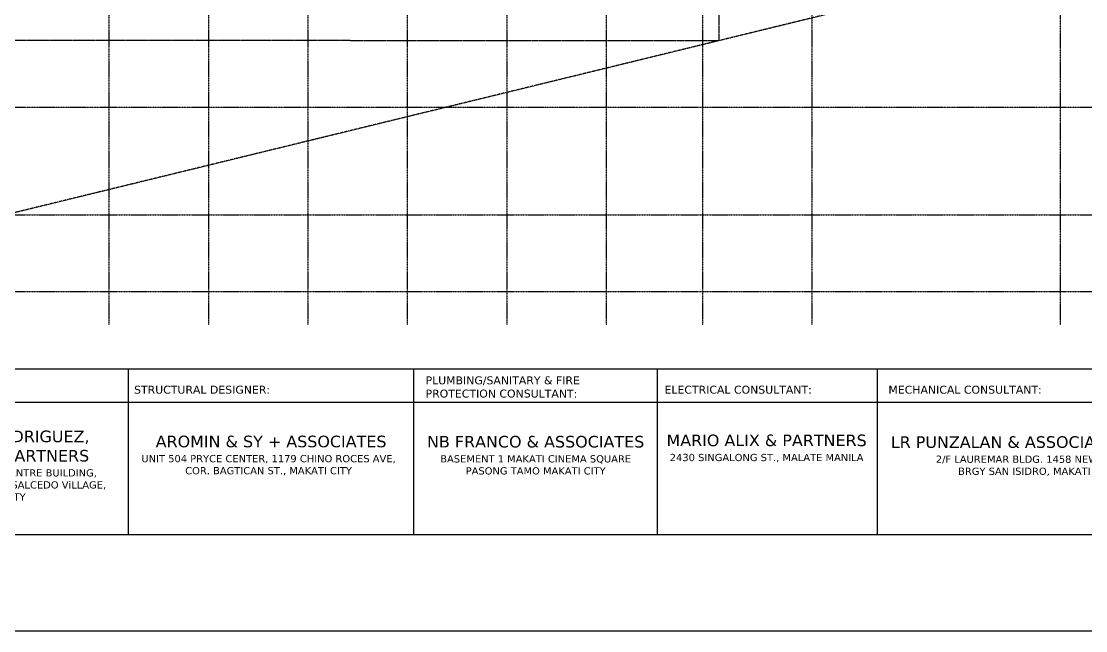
# Model space of a CAD drawing. Header units: inches. Extents: x -189245 to 740841, y -215444 to 469401.
# Drawn here: x 87414 to 119521, y -152678 to -134295 of the extents above; entities that cross this region are included whole.
import ezdxf

# ---------------------------------------------------------------- set-up
doc = ezdxf.new("R2010")
doc.units = ezdxf.units.IN
doc.header["$LTSCALE"] = 10
doc.header["$MEASUREMENT"] = 0
doc.linetypes.add('GRID NORMAL$0$GRID BASEMENT$0$GRID GROUND$0$GRID$0$$0$PHANTOM', pattern=[2.5, 1.25, -0.25, 0.25, -0.25, 0.25, -0.25])
doc.linetypes.add('HIDDEN', pattern=[0.375, 0.25, -0.125])
for name, color, linetype in [('3', 252, 'Continuous'), ('A-GRID', 8, 'Continuous'), ('GRID BASEMENT$0$A-PROPERTY LINE', 1, 'Continuous'), ('TSG- plaster', 4, 'Continuous')]:
    doc.layers.add(name, color=color, linetype=linetype)
doc.layers.add('DEFPOINT', color=7, linetype='Continuous', plot=False)
doc.layers.add('DEFPOINT @ 1', color=7, linetype='Continuous', plot=False)
doc.styles.add('loudet_font200', font='romans.shx')

# ---------------------------------------------------------------- blocks, each defined once
blk = doc.blocks.new('grid')
at = {"layer": 'A-GRID', "linetype": 'GRID NORMAL$0$GRID BASEMENT$0$GRID GROUND$0$GRID$0$$0$PHANTOM'}
for p, q in [((-71858.8, -228688.5), (-71858.8, -289256.3)), ((-68858.8, -228688.5), (-68858.8, -289256.3)), ((-65858.8, -228688.5), (-65858.8, -289256.3)), ((-62858.8, -228688.5), (-62858.8, -289256.3)), ((-59858.8, -228688.5), (-59858.8, -289256.3)), ((-56858.8, -228688.5), (-56858.8, -289256.3)), ((-53958.8, -228688.5), (-53958.8, -289256.3)), ((-50658.8, -228688.5), (-50658.8, -289256.3)), ((-43158.8, -289256.3), (-43158.8, -228688.5))]:
    blk.add_line(p, q, dxfattribs=at)
for points in [[(-100703.6, -282686.6), (-33688.1, -282686.6)], [(-100703.6, -285936.6), (-33688.1, -285936.6)], [(-100703.6, -288249.1), (-33688.1, -288249.1)]]:
    blk.add_lwpolyline(points, dxfattribs=at)

msp = doc.modelspace()

# ---------------------------------------------------------------- linework, layer by layer
at = {"layer": '3', "color": 251, "linetype": 'GRID NORMAL$0$GRID BASEMENT$0$GRID GROUND$0$GRID$0$$0$PHANTOM', "flags": 128}
msp.add_lwpolyline([(122371.35219, -102411.03171), (121907.36937, -111088.63621), (122289.02822, -123192.62054), (123264.2428, -131263.91886), (68600.45806, -144612.45953), (67343.32397, -137766.93444), (66388.25096, -130469.16522), (65807.8851, -123132.083), (65604.30197, -115794.90685), (65780.48662, -108467.02455), (66335.07245, -101137.97723), (67262.72419, -93856.83294), (68496.50524, -87007.06036), (122390.30657, -102403.83529)], dxfattribs=at)
at = {"layer": 'DEFPOINT', "color": 5}
msp.add_line((46847.93173, -144778.22268), (142047.93173, -144778.22268), dxfattribs=at)
at = {"layer": 'DEFPOINT'}
for p, q in [((90643.4065, -149778.22268), (90643.4065, -144778.22268)), ((99256.35291, -149778.22268), (99256.35291, -144778.22268)), ((106605.38928, -149778.22268), (106605.38928, -144778.22268)), ((113241.67851, -149778.22268), (113241.67851, -144778.22268)), ((46847.93173, -145786.75492), (142047.93173, -145786.75492))]:
    msp.add_line(p, q, dxfattribs=at)
at = {"layer": 'DEFPOINT', "color": 2}
msp.add_lwpolyline([(40754.93173, -152678.22268), (145754.93173, -152678.22268), (145754.93173, -78428.22268), (40754.93173, -78428.22268)], close=True, dxfattribs=at)
at = {"layer": 'DEFPOINT', "color": 5}
msp.add_lwpolyline([(46847.93173, -149778.22268), (142047.93173, -149778.22268), (142047.93173, -81328.22268), (46847.93173, -81328.22268)], close=True, dxfattribs=at)
at = {"layer": 'GRID BASEMENT$0$A-PROPERTY LINE', "color": 1, "linetype": 'HIDDEN'}
msp.add_lwpolyline([(71289.01965, -89518.7913), (76664.01965, -89518.7913), (76664.01965, -91831.32461), (83139.01965, -91831.32461), (83139.01965, -97076.8007), (103741.69566, -97080.90292), (118764.01977, -101368.31886), (118763.38716, -128186.90486), (108452.47205, -130613.1238), (108452.47205, -134881.32461), (83139.32108, -134876.8007), (83139.01965, -140131.32461), (76664.01965, -140131.32461), (76664.01965, -142444.32363), (71289.01965, -142444.34176), (71289.01965, -136831.32461), (70097.8017, -136831.32461, -0.0757802204), (70292.23686, -95131.32461), (71289.01965, -95131.32461), (71289.01965, -89518.7913)], format="xyb", dxfattribs=at)

# ---------------------------------------------------------------- block references
at = {"layer": 'TSG- plaster'}
msp.add_blockref('grid', (161916.94016, 145805.75787), dxfattribs=at)

# ---------------------------------------------------------------- texts
at = {"layer": 'DEFPOINT', "linetype": 'Continuous', "char_height": 239.5008, "attachment_point": 1, "style": 'loudet_font200'}
for s, insert, width in [('{\\fVerdana|b0|i0|c0|p34;PLUMBING/SANITARY & FIRE PROTECTION CONSULTANT:}', (99607.3905, -145005.93253), 6754.4897056), ('{\\fVerdana|b0|i0|c0|p34;STRUCTURAL DESIGNER:}', (90815.73081, -145287.82213), 4464.9539396), ('{\\fVerdana|b0|i0|c0|p34;ELECTRICAL CONSULTANT:}', (106815.26441, -145287.82213), 6754.4897056), ('{\\fVerdana|b0|i0|c0|p34;MECHANICAL CONSULTANT:}', (113569.44526, -145287.82213), 6754.4897056)]:
    msp.add_mtext(s, dxfattribs=dict(at, insert=insert, width=width))
at = {"layer": 'DEFPOINT @ 1', "linetype": 'Continuous', "char_height": 388.8, "attachment_point": 5, "style": 'loudet_font200'}
for s, insert in [('{\\fVerdana|b0|i0|c0|p34;\\H0.90021x;PIMENTEL, RODRIGUEZ,\\PSIMBULAN & PARTNERS\\H1.1108x;\\P\\H0.56x;UNIT 14A & B WORLD CENTRE BUILDING,\\P330 SEN. GIL PUYAT AVE, SALCEDO ViLLAGE, \\PMAKATI CITY}', (86601.25121, -147698.60204)), ('{\\fVerdana|b0|i0|c0|p34;\\H0.90021x; AROMIN & SY + ASSOCIATES\\H1.1109x;\\P\\H0.56x;UNIT 504 PRYCE CENTER, 1179 CHINO ROCES AVE,\\PCOR. BAGTICAN ST., MAKATI CITY}', (94872.16625, -147394.34258)), ('{\\fVerdana|b0|i0|c0|p34;\\H0.90021x;NB FRANCO & ASSOCIATES\\H1.1109x;\\P\\H0.56x;BASEMENT 1 MAKATI CINEMA SQUARE\\PPASONG TAMO MAKATI CITY}', (102929.07558, -147385.65744)), ('{\\fVerdana|b0|i0|c0|p34;\\H0.90021x;MARIO ALIX & PARTNERS\\H1.1109x;\\P\\H0.56x;2430 SINGALONG ST., MALATE MANILA}', (109895.38574, -147178.8868)), ('{\\fVerdana|b0|i0|c0|p34;\\H0.90021x;LR PUNZALAN & ASSOCIATES (LRPA)\\H1.1109x;\\P\\H0.56x;2/F LAUREMAR BLDG. 1458 NEWTON ST.\\PBRGY SAN ISIDRO, MAKATI CITY}', (118046.91529, -147411.88636))]:
    msp.add_mtext(s, dxfattribs=dict(at, insert=insert))

doc.saveas('drawing.dxf')
